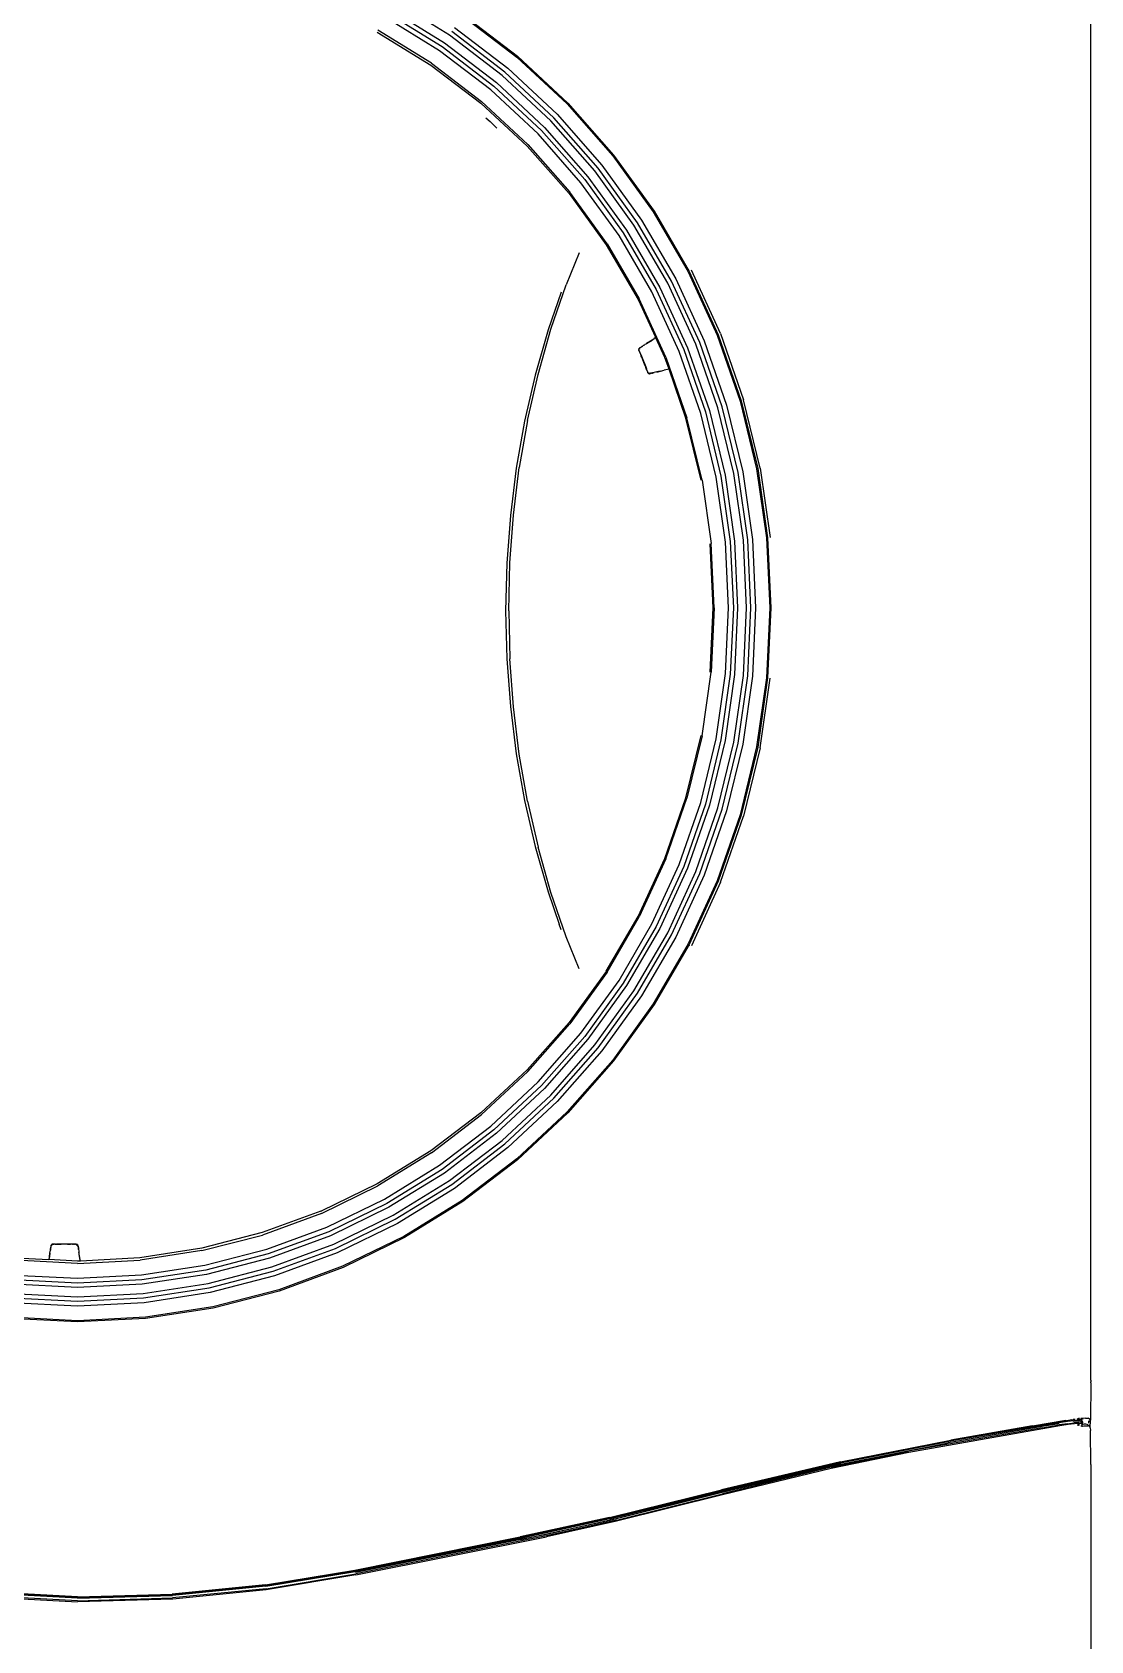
# Model space of a CAD drawing. Extents: x 41.9 to 126, y -21.3 to 38.1.
# Drawn here: x 101.749 to 103.15, y -14.985 to -12.856 of the extents above; entities that cross this region are included whole.
import ezdxf

# ---------------------------------------------------------------- set-up
doc = ezdxf.new("R2010")
doc.units = 0
doc.layers.add('ARQUITETURA_R07', color=8, linetype='CONTINUOUS')
doc.layers.add('LISTAGEM_TEXTO', color=7, linetype='CONTINUOUS')

# ---------------------------------------------------------------- blocks, each defined once
blk = doc.blocks.new('VISTAS')
at = {"layer": 'ARQUITETURA_R07'}
for p, q in [((2.24261, -1.03386), (2.24261, -0.51876)), ((2.01048, -0.5801), (2.02885, -0.59143)), ((2.03048, -0.58892), (2.01186, -0.57743)), ((2.02718, -0.59401), (2.00907, -0.58283)), ((2.00981, -0.58139), (2.02807, -0.59265)), ((2.03474, -0.58234), (2.05278, -0.59611)), ((2.03495, -0.582), (2.05302, -0.5958)), ((2.00661, -0.5879), (2.02431, -0.59877)), ((2.02454, -0.59811), (2.00682, -0.58718)), ((2.04791, -0.60223), (2.03048, -0.58892)), ((2.04884, -0.60108), (2.03128, -0.58768)), ((2.03214, -0.58634), (2.04982, -0.59984)), ((2.04415, -0.60697), (2.02718, -0.59401)), ((2.02807, -0.59265), (2.04516, -0.6057)), ((2.02885, -0.59143), (2.04605, -0.60457)), ((2.05278, -0.59611), (2.06942, -0.61164)), ((2.05302, -0.5958), (2.06969, -0.61136)), ((2.02431, -0.59877), (2.04088, -0.61137)), ((2.02454, -0.59811), (2.04113, -0.61078)), ((2.06503, -0.61618), (2.04884, -0.60108)), ((2.04982, -0.59984), (2.06612, -0.61505)), ((2.04516, -0.6057), (2.06094, -0.62041)), ((2.04605, -0.60457), (2.06193, -0.61938)), ((2.064, -0.61724), (2.04791, -0.60223)), ((2.04088, -0.61137), (2.05619, -0.62558)), ((2.05645, -0.62506), (2.04113, -0.61078)), ((2.05981, -0.62157), (2.04415, -0.60697)), ((2.06942, -0.61164), (2.08451, -0.62878)), ((2.06969, -0.61136), (2.0848, -0.62853)), ((2.04254, -0.61622), (2.04398, -0.6175)), ((2.07858, -0.63381), (2.064, -0.61724)), ((2.07971, -0.63286), (2.06503, -0.61618)), ((2.06612, -0.61505), (2.0809, -0.63184)), ((2.04623, -0.6197), (2.04398, -0.6175)), ((2.074, -0.63769), (2.05981, -0.62157)), ((2.06094, -0.62041), (2.07524, -0.63665)), ((2.06193, -0.61938), (2.07632, -0.63573)), ((2.05619, -0.62558), (2.07006, -0.64127)), ((2.05645, -0.62506), (2.07032, -0.64082)), ((2.09274, -0.65093), (2.07971, -0.63286)), ((2.0809, -0.63184), (2.09402, -0.65004)), ((2.08451, -0.62878), (2.0979, -0.64736)), ((2.0848, -0.62853), (2.09822, -0.64714)), ((2.08659, -0.65517), (2.074, -0.63769)), ((2.07524, -0.63665), (2.08793, -0.65425)), ((2.07632, -0.63573), (2.08909, -0.65345)), ((2.09152, -0.65177), (2.07858, -0.63381)), ((2.07006, -0.64127), (2.08238, -0.65829)), ((2.08264, -0.65791), (2.07032, -0.64082)), ((2.0979, -0.64736), (2.10945, -0.66721)), ((2.09822, -0.64714), (2.10979, -0.66703)), ((2.08793, -0.65425), (2.09887, -0.67306)), ((2.08909, -0.65345), (2.1001, -0.67237)), ((2.10269, -0.67095), (2.09152, -0.65177)), ((2.10398, -0.67024), (2.09274, -0.65093)), ((2.09402, -0.65004), (2.10534, -0.66949)), ((2.08238, -0.65829), (2.09297, -0.67637)), ((2.08264, -0.65791), (2.09326, -0.67616)), ((2.09746, -0.67383), (2.08659, -0.65517)), ((2.07337, -0.66093), (2.0691, -0.67147)), ((2.11333, -0.69059), (2.10398, -0.67024)), ((2.10534, -0.66949), (2.11475, -0.68998)), ((2.10945, -0.66721), (2.11907, -0.68813)), ((2.10979, -0.66703), (2.11941, -0.68798)), ((2.12018, -0.68762), (2.11052, -0.66658)), ((2.06741, -0.67387), (2.06311, -0.68641)), ((2.06409, -0.68613), (2.0691, -0.67147)), ((2.1065, -0.69351), (2.09746, -0.67383)), ((2.09887, -0.67306), (2.10798, -0.69288)), ((2.1001, -0.67237), (2.10927, -0.69232)), ((2.11198, -0.69117), (2.10269, -0.67095)), ((2.09297, -0.67637), (2.09301, -0.67646)), ((2.09875, -0.68894), (2.09301, -0.67646)), ((2.1021, -0.69539), (2.09326, -0.67616)), ((2.06311, -0.68641), (2.05885, -0.70138)), ((2.05984, -0.70114), (2.06409, -0.68613)), ((2.09351, -0.69231), (2.09417, -0.69187)), ((2.09352, -0.69235), (2.09418, -0.69192)), ((2.09417, -0.69187), (2.0942, -0.69186)), ((2.0942, -0.69186), (2.09418, -0.69192)), ((2.0942, -0.69186), (2.09441, -0.69173)), ((2.09441, -0.69173), (2.09448, -0.69169)), ((2.09457, -0.69163), (2.09448, -0.69169)), ((2.09463, -0.6916), (2.09457, -0.69163)), ((2.09467, -0.69157), (2.09463, -0.6916)), ((2.09484, -0.69147), (2.09467, -0.69157)), ((2.09484, -0.69147), (2.09512, -0.69129)), ((2.09512, -0.69129), (2.09517, -0.69126)), ((2.09544, -0.69107), (2.09517, -0.69126)), ((2.09545, -0.69111), (2.09517, -0.69126)), ((2.09571, -0.69092), (2.09544, -0.69107)), ((2.09571, -0.69092), (2.09545, -0.69111)), ((2.09571, -0.69092), (2.0975, -0.68975)), ((2.09751, -0.68979), (2.09571, -0.69092)), ((2.09772, -0.68961), (2.0975, -0.68975)), ((2.09772, -0.68961), (2.09751, -0.68979)), ((2.09772, -0.68961), (2.09823, -0.68928)), ((2.09875, -0.68894), (2.09823, -0.68928)), ((2.09876, -0.68897), (2.09823, -0.68928)), ((2.09876, -0.68897), (2.09875, -0.68894)), ((2.10179, -0.69556), (2.09876, -0.68897)), ((2.11929, -0.71223), (2.11198, -0.69117)), ((2.12069, -0.7118), (2.11333, -0.69059)), ((2.11475, -0.68998), (2.12216, -0.71133)), ((2.11907, -0.68813), (2.12663, -0.70993)), ((2.11941, -0.68798), (2.12699, -0.70982)), ((2.12018, -0.68762), (2.12779, -0.70954)), ((2.0931, -0.69281), (2.09311, -0.69274)), ((2.0931, -0.69281), (2.09312, -0.69277)), ((2.0931, -0.69281), (2.09312, -0.69285)), ((2.09312, -0.69285), (2.0931, -0.69289)), ((2.09312, -0.69293), (2.0931, -0.69289)), ((2.09313, -0.69267), (2.09311, -0.69274)), ((2.09315, -0.69271), (2.09311, -0.69274)), ((2.09315, -0.69271), (2.09312, -0.69277)), ((2.09312, -0.69298), (2.09312, -0.69293)), ((2.09313, -0.69302), (2.09312, -0.69298)), ((2.09313, -0.69267), (2.09316, -0.69261)), ((2.09313, -0.69267), (2.09317, -0.69264)), ((2.09315, -0.69271), (2.09313, -0.69267)), ((2.09315, -0.6931), (2.09313, -0.69302)), ((2.09317, -0.69313), (2.09315, -0.6931)), ((2.0932, -0.69255), (2.09316, -0.69261)), ((2.09317, -0.69264), (2.09321, -0.69258)), ((2.09317, -0.69313), (2.09318, -0.69317)), ((2.09319, -0.69321), (2.09317, -0.69313)), ((2.09319, -0.69321), (2.09318, -0.69317)), ((2.09318, -0.69317), (2.0932, -0.69324)), ((2.09319, -0.69321), (2.0932, -0.69324)), ((2.09322, -0.69327), (2.09319, -0.69321)), ((2.0932, -0.69255), (2.09325, -0.69249)), ((2.09322, -0.69327), (2.0932, -0.69324)), ((2.09321, -0.69258), (2.09327, -0.69253)), ((2.09324, -0.69333), (2.09322, -0.69327)), ((2.09325, -0.69336), (2.09323, -0.6933)), ((2.09326, -0.69339), (2.09324, -0.69333)), ((2.09325, -0.69336), (2.09324, -0.69333)), ((2.09351, -0.69231), (2.09325, -0.69249)), ((2.09327, -0.69253), (2.09325, -0.69249)), ((2.09327, -0.69343), (2.09325, -0.69336)), ((2.09325, -0.69336), (2.09326, -0.69339)), ((2.09326, -0.69339), (2.09329, -0.69345)), ((2.09352, -0.69235), (2.09327, -0.69253)), ((2.09329, -0.69345), (2.09327, -0.69343)), ((2.09342, -0.69292), (2.09329, -0.69259)), ((2.0933, -0.69349), (2.09329, -0.69345)), ((2.09332, -0.69353), (2.0933, -0.69349)), ((2.09333, -0.69356), (2.09332, -0.69353)), ((2.09334, -0.6936), (2.09333, -0.69356)), ((2.09334, -0.6936), (2.09336, -0.69365)), ((2.09336, -0.69365), (2.09337, -0.69368)), ((2.09337, -0.69368), (2.09339, -0.69373)), ((2.09341, -0.69379), (2.09339, -0.69373)), ((2.0934, -0.69376), (2.09339, -0.69373)), ((2.09342, -0.69382), (2.0934, -0.69376)), ((2.0934, -0.69376), (2.09341, -0.69379)), ((2.09341, -0.69379), (2.09342, -0.69382)), ((2.09343, -0.69385), (2.09341, -0.69379)), ((2.09342, -0.69382), (2.09343, -0.69385)), ((2.09343, -0.69385), (2.09345, -0.69388)), ((2.09345, -0.69388), (2.09347, -0.69393)), ((2.09347, -0.69393), (2.09348, -0.69396)), ((2.09348, -0.69396), (2.0935, -0.69401)), ((2.0935, -0.69401), (2.09351, -0.69404)), ((2.09351, -0.69404), (2.09352, -0.69407)), ((2.09352, -0.69407), (2.09354, -0.69411)), ((2.09354, -0.69411), (2.09356, -0.69416)), ((2.09356, -0.69416), (2.09361, -0.69428)), ((2.09361, -0.69428), (2.09363, -0.69432)), ((2.09363, -0.69432), (2.09364, -0.69437)), ((2.09364, -0.69437), (2.09372, -0.69458)), ((2.09372, -0.69458), (2.09375, -0.69465)), ((2.09375, -0.69449), (2.09564, -0.6992)), ((2.09375, -0.69465), (2.09379, -0.69475)), ((2.09379, -0.69475), (2.09385, -0.69487)), ((2.09385, -0.69487), (2.09386, -0.69491)), ((2.09392, -0.69506), (2.09386, -0.69491)), ((2.09394, -0.6951), (2.09392, -0.69506)), ((2.09414, -0.69562), (2.09394, -0.6951)), ((2.09417, -0.69569), (2.09414, -0.69562)), ((2.09417, -0.69569), (2.09419, -0.69575)), ((2.09419, -0.69575), (2.09421, -0.69579)), ((2.09421, -0.69579), (2.09423, -0.69586)), ((2.09423, -0.69586), (2.09506, -0.69792)), ((2.10312, -0.69938), (2.10179, -0.69556)), ((2.1021, -0.69539), (2.10906, -0.71544)), ((2.11361, -0.71401), (2.1065, -0.69351)), ((2.10798, -0.69288), (2.11515, -0.71353)), ((2.10927, -0.69232), (2.11648, -0.71311)), ((2.05885, -0.70138), (2.05535, -0.71663)), ((2.05634, -0.71643), (2.05984, -0.70114)), ((2.09508, -0.69795), (2.09506, -0.69792)), ((2.09509, -0.698), (2.09508, -0.69795)), ((2.09511, -0.69804), (2.09509, -0.698)), ((2.09513, -0.69808), (2.09511, -0.69804)), ((2.09513, -0.69808), (2.09516, -0.69817)), ((2.09516, -0.69817), (2.09524, -0.69837)), ((2.09524, -0.69837), (2.09527, -0.69843)), ((2.09527, -0.69843), (2.09535, -0.69861)), ((2.09535, -0.69861), (2.09537, -0.69866)), ((2.09537, -0.69866), (2.09537, -0.69869)), ((2.09537, -0.69869), (2.09539, -0.69874)), ((2.09542, -0.69881), (2.09539, -0.69874)), ((2.09542, -0.69881), (2.09543, -0.69884)), ((2.09545, -0.69888), (2.09543, -0.69884)), ((2.09546, -0.69891), (2.09545, -0.69888)), ((2.09548, -0.69896), (2.09546, -0.69891)), ((2.0955, -0.699), (2.09548, -0.69896)), ((2.09553, -0.69909), (2.0955, -0.699)), ((2.09555, -0.69913), (2.09553, -0.69909)), ((2.09556, -0.69916), (2.09555, -0.69913)), ((2.09558, -0.6992), (2.09556, -0.69916)), ((2.09559, -0.69924), (2.09558, -0.6992)), ((2.09562, -0.69932), (2.09559, -0.69924)), ((2.09562, -0.69932), (2.09564, -0.69936)), ((2.09566, -0.69942), (2.09564, -0.69936)), ((2.09566, -0.69942), (2.09569, -0.69948)), ((2.09566, -0.69942), (2.09568, -0.69945)), ((2.09568, -0.69945), (2.09569, -0.69948)), ((2.09571, -0.69952), (2.09569, -0.69948)), ((2.09572, -0.69956), (2.09571, -0.69952)), ((2.09572, -0.69956), (2.09574, -0.69959)), ((2.09574, -0.69959), (2.09575, -0.69963)), ((2.09577, -0.69969), (2.09575, -0.69963)), ((2.09582, -0.69978), (2.09577, -0.69969)), ((2.09584, -0.69984), (2.09582, -0.69978)), ((2.09584, -0.69984), (2.09586, -0.69987)), ((2.09586, -0.69987), (2.09586, -0.6999)), ((2.09586, -0.6999), (2.09589, -0.69997)), ((2.09589, -0.69997), (2.09591, -0.7)), ((2.09591, -0.7), (2.09592, -0.70004)), ((2.09592, -0.70004), (2.09594, -0.70008)), ((2.09594, -0.70008), (2.09597, -0.70015)), ((2.09596, -0.70012), (2.09594, -0.70008)), ((2.09596, -0.70012), (2.09597, -0.70015)), ((2.09597, -0.70015), (2.09599, -0.70019)), ((2.09599, -0.70019), (2.096, -0.70022)), ((2.09602, -0.70028), (2.096, -0.70022)), ((2.09603, -0.70032), (2.09602, -0.70028)), ((2.09602, -0.70028), (2.09605, -0.70035)), ((2.09607, -0.70037), (2.09603, -0.70032)), ((2.09607, -0.70037), (2.09605, -0.70035)), ((2.09607, -0.70037), (2.09608, -0.70043)), ((2.09607, -0.70037), (2.09608, -0.7004)), ((2.09608, -0.70043), (2.09608, -0.7004)), ((2.09608, -0.70043), (2.0961, -0.70045)), ((2.09608, -0.70043), (2.09612, -0.7005)), ((2.0961, -0.70045), (2.09612, -0.7005)), ((2.09612, -0.7005), (2.09613, -0.70053)), ((2.09612, -0.7005), (2.09614, -0.70056)), ((2.09614, -0.70056), (2.09613, -0.70053)), ((2.09617, -0.70059), (2.09613, -0.70053)), ((2.09614, -0.70056), (2.09617, -0.70059)), ((2.09617, -0.70059), (2.09619, -0.70065)), ((2.09617, -0.70059), (2.09618, -0.70062)), ((2.09619, -0.70065), (2.09618, -0.70062)), ((2.09622, -0.70067), (2.09618, -0.70062)), ((2.09619, -0.70065), (2.09623, -0.7007)), ((2.09627, -0.70072), (2.09622, -0.70067)), ((2.09629, -0.70075), (2.09623, -0.7007)), ((2.09623, -0.7007), (2.09625, -0.70074)), ((2.09623, -0.7007), (2.09627, -0.70072)), ((2.0963, -0.70079), (2.09625, -0.70074)), ((2.09629, -0.70075), (2.09625, -0.70074)), ((2.09627, -0.70072), (2.09632, -0.70076)), ((2.09629, -0.70075), (2.09634, -0.70078)), ((2.09632, -0.70076), (2.09629, -0.70075)), ((2.09629, -0.70075), (2.0963, -0.70079)), ((2.0963, -0.70079), (2.09635, -0.70081)), ((2.09635, -0.70081), (2.09632, -0.70076)), ((2.09634, -0.70078), (2.09636, -0.70084)), ((2.09639, -0.7008), (2.09635, -0.70081)), ((2.0964, -0.70083), (2.09635, -0.70081)), ((2.09635, -0.70081), (2.09636, -0.70084)), ((2.09636, -0.70084), (2.0964, -0.70083)), ((2.09642, -0.70087), (2.09636, -0.70084)), ((2.09645, -0.70083), (2.09639, -0.7008)), ((2.0964, -0.70083), (2.09647, -0.70086)), ((2.09642, -0.70087), (2.09647, -0.70086)), ((2.09642, -0.70087), (2.09648, -0.70089)), ((2.09652, -0.70084), (2.09645, -0.70083)), ((2.09654, -0.70087), (2.09647, -0.70086)), ((2.09655, -0.70091), (2.09648, -0.70089)), ((2.09659, -0.70082), (2.0965, -0.70061)), ((2.0966, -0.70084), (2.09652, -0.70084)), ((2.09654, -0.70087), (2.0966, -0.70084)), ((2.09654, -0.70087), (2.09661, -0.70088)), ((2.09655, -0.70091), (2.09663, -0.70092)), ((2.09664, -0.70087), (2.0966, -0.70084)), ((2.09664, -0.70087), (2.09661, -0.70088)), ((2.09663, -0.70092), (2.09693, -0.70086)), ((2.09681, -0.70082), (2.09664, -0.70087)), ((2.0969, -0.70079), (2.09681, -0.70082)), ((2.09692, -0.70082), (2.09681, -0.70082)), ((2.09692, -0.70082), (2.09698, -0.70082)), ((2.09693, -0.70086), (2.09692, -0.70082)), ((2.09693, -0.70086), (2.09698, -0.70082)), ((2.09698, -0.70082), (2.09735, -0.70073)), ((2.09735, -0.70073), (2.09705, -0.70075)), ((2.09753, -0.70068), (2.09735, -0.70073)), ((2.09767, -0.70061), (2.09753, -0.70068)), ((2.09753, -0.70068), (2.09768, -0.70065)), ((2.09753, -0.70068), (2.0977, -0.70068)), ((2.0982, -0.70052), (2.09768, -0.70065)), ((2.0977, -0.70068), (2.0982, -0.70052)), ((2.09906, -0.70032), (2.0982, -0.70052)), ((2.09914, -0.70031), (2.09906, -0.70032)), ((2.09915, -0.70033), (2.09906, -0.70032)), ((2.10018, -0.70003), (2.09912, -0.70028)), ((2.09914, -0.70031), (2.10018, -0.70003)), ((2.09915, -0.70033), (2.10152, -0.69977)), ((2.10018, -0.70003), (2.1015, -0.69974)), ((2.10312, -0.69938), (2.1015, -0.69974)), ((2.10313, -0.69941), (2.10152, -0.69977)), ((2.10313, -0.69941), (2.10312, -0.69938)), ((2.10874, -0.71556), (2.10313, -0.69941)), ((2.11648, -0.71311), (2.12168, -0.73451)), ((2.12455, -0.73392), (2.11929, -0.71223)), ((2.12599, -0.73363), (2.12069, -0.7118)), ((2.12216, -0.71133), (2.1275, -0.73332)), ((2.12663, -0.70993), (2.13208, -0.73238)), ((2.12699, -0.70982), (2.13245, -0.7323)), ((2.13328, -0.73212), (2.12779, -0.70954)), ((2.05535, -0.71663), (2.05262, -0.73211)), ((2.05634, -0.71643), (2.05361, -0.73196)), ((2.11372, -0.73616), (2.10874, -0.71556)), ((2.11406, -0.73608), (2.10906, -0.71544)), ((2.11873, -0.73512), (2.11361, -0.71401)), ((2.11515, -0.71353), (2.12031, -0.7348)), ((2.05262, -0.73211), (2.05066, -0.74776)), ((2.05165, -0.74766), (2.05361, -0.73196)), ((2.12771, -0.75602), (2.12455, -0.73392)), ((2.12916, -0.75588), (2.12599, -0.73363)), ((2.1275, -0.73332), (2.1307, -0.75572)), ((2.13208, -0.73238), (2.13534, -0.75525)), ((2.13245, -0.7323), (2.13572, -0.75521)), ((2.13328, -0.73212), (2.13659, -0.75511)), ((2.11406, -0.73608), (2.11706, -0.7571)), ((2.1218, -0.75662), (2.11873, -0.73512)), ((2.12031, -0.7348), (2.1234, -0.75646)), ((2.12168, -0.73451), (2.12479, -0.75632)), ((2.05066, -0.74776), (2.04948, -0.76353)), ((2.05048, -0.76348), (2.05165, -0.74766)), ((2.1307, -0.75572), (2.13176, -0.77834)), ((2.13534, -0.75525), (2.13643, -0.77834)), ((2.13572, -0.75521), (2.13681, -0.77834)), ((2.11664, -0.75716), (2.11757, -0.77836)), ((2.11806, -0.77835), (2.11706, -0.7571)), ((2.12282, -0.77834), (2.1218, -0.75662)), ((2.1234, -0.75646), (2.12443, -0.77835)), ((2.12479, -0.75632), (2.12583, -0.77834)), ((2.12876, -0.77834), (2.12771, -0.75602)), ((2.13022, -0.77835), (2.12916, -0.75588)), ((2.04948, -0.76353), (2.04909, -0.77936)), ((2.05009, -0.77936), (2.05048, -0.76348)), ((2.04909, -0.77936), (2.04948, -0.79519)), ((2.05009, -0.77936), (2.05048, -0.79524)), ((2.11757, -0.77836), (2.11664, -0.79961)), ((2.11806, -0.77835), (2.11706, -0.79963)), ((2.1218, -0.80011), (2.12282, -0.77834)), ((2.12443, -0.77835), (2.1234, -0.80027)), ((2.12583, -0.77834), (2.12479, -0.80041)), ((2.12771, -0.8007), (2.12876, -0.77834)), ((2.12916, -0.80085), (2.13022, -0.77835)), ((2.13176, -0.77834), (2.13069, -0.80101)), ((2.13643, -0.77834), (2.13534, -0.80148)), ((2.13681, -0.77834), (2.13572, -0.80151)), ((2.04948, -0.79519), (2.05066, -0.81096)), ((2.05165, -0.81106), (2.05048, -0.79524)), ((2.11406, -0.82071), (2.11706, -0.79963)), ((2.11873, -0.82167), (2.1218, -0.80011)), ((2.1234, -0.80027), (2.12031, -0.82199)), ((2.12479, -0.80041), (2.12167, -0.82227)), ((2.12455, -0.82286), (2.12771, -0.8007)), ((2.12599, -0.82316), (2.12916, -0.80085)), ((2.13069, -0.80101), (2.1275, -0.82346)), ((2.13534, -0.80148), (2.13208, -0.8244)), ((2.13572, -0.80151), (2.13245, -0.82448)), ((2.13327, -0.82465), (2.13659, -0.8016)), ((2.05066, -0.81096), (2.05262, -0.82662)), ((2.05361, -0.82676), (2.05165, -0.81106)), ((2.10873, -0.84125), (2.11372, -0.82064)), ((2.11406, -0.82071), (2.10906, -0.84137)), ((2.11361, -0.84279), (2.11873, -0.82167)), ((2.12031, -0.82199), (2.11515, -0.84328)), ((2.12167, -0.82227), (2.11648, -0.84369)), ((2.11929, -0.84457), (2.12455, -0.82286)), ((2.12069, -0.84501), (2.12599, -0.82316)), ((2.1275, -0.82346), (2.12216, -0.84547)), ((2.13208, -0.8244), (2.12663, -0.84687)), ((2.13245, -0.82448), (2.12699, -0.84698)), ((2.13327, -0.82465), (2.12779, -0.84724)), ((2.05262, -0.82662), (2.05535, -0.8421)), ((2.05634, -0.84229), (2.05361, -0.82676)), ((2.05535, -0.8421), (2.05885, -0.85735)), ((2.05634, -0.84229), (2.05984, -0.85759)), ((2.10179, -0.86125), (2.10873, -0.84125)), ((2.1021, -0.86141), (2.10906, -0.84137)), ((2.1065, -0.86329), (2.11361, -0.84279)), ((2.11515, -0.84328), (2.10798, -0.86393)), ((2.11648, -0.84369), (2.10927, -0.86448)), ((2.11198, -0.86563), (2.11929, -0.84457)), ((2.11333, -0.86621), (2.12069, -0.84501)), ((2.12216, -0.84547), (2.11475, -0.86682)), ((2.12663, -0.84687), (2.11907, -0.86866)), ((2.12699, -0.84698), (2.11941, -0.86881)), ((2.12018, -0.86916), (2.12779, -0.84724)), ((2.05885, -0.85735), (2.06311, -0.87231)), ((2.06409, -0.87259), (2.05984, -0.85759)), ((2.09297, -0.88044), (2.10179, -0.86125)), ((2.1021, -0.86141), (2.09326, -0.88064)), ((2.09746, -0.88296), (2.1065, -0.86329)), ((2.10798, -0.86393), (2.09887, -0.88375)), ((2.10927, -0.86448), (2.1001, -0.88442)), ((2.10269, -0.88585), (2.11198, -0.86563)), ((2.10398, -0.88656), (2.11333, -0.86621)), ((2.11475, -0.86682), (2.10534, -0.88731)), ((2.06311, -0.87231), (2.06677, -0.88302)), ((2.0691, -0.88725), (2.06409, -0.87259)), ((2.11907, -0.86866), (2.10945, -0.88958)), ((2.11941, -0.86881), (2.10979, -0.88977)), ((2.12018, -0.86916), (2.11052, -0.8902)), ((2.06742, -0.88487), (2.06677, -0.88302)), ((2.08238, -0.89855), (2.09297, -0.88044)), ((2.08264, -0.89889), (2.09326, -0.88064)), ((2.08659, -0.90163), (2.09746, -0.88296)), ((2.07337, -0.89781), (2.0691, -0.88725)), ((2.09887, -0.88375), (2.08793, -0.90255)), ((2.1001, -0.88442), (2.08909, -0.90335)), ((2.09153, -0.90503), (2.10269, -0.88585)), ((2.09274, -0.90587), (2.10398, -0.88656)), ((2.10534, -0.88731), (2.09402, -0.90675)), ((2.10945, -0.88958), (2.0979, -0.90943)), ((2.10979, -0.88977), (2.09822, -0.90965)), ((2.10984, -0.89012), (2.10983, -0.89015)), ((2.08235, -0.89865), (2.07006, -0.91556)), ((2.08264, -0.89889), (2.07032, -0.91598)), ((2.08238, -0.89855), (2.08235, -0.89865)), ((2.074, -0.9191), (2.08659, -0.90163)), ((2.08793, -0.90255), (2.07524, -0.92015)), ((2.08909, -0.90335), (2.07632, -0.92107)), ((2.07859, -0.92299), (2.09153, -0.90503)), ((2.07971, -0.92394), (2.09274, -0.90587)), ((2.09402, -0.90675), (2.0809, -0.92495)), ((2.0979, -0.90943), (2.08451, -0.92801)), ((2.09822, -0.90965), (2.08481, -0.92826)), ((2.07006, -0.91556), (2.05619, -0.93125)), ((2.05645, -0.93174), (2.07032, -0.91598)), ((2.05981, -0.93522), (2.074, -0.9191)), ((2.07524, -0.92015), (2.06094, -0.93639)), ((2.07632, -0.92107), (2.06193, -0.93741)), ((2.064, -0.93955), (2.07859, -0.92299)), ((2.06503, -0.94062), (2.07971, -0.92394)), ((2.0809, -0.92495), (2.06613, -0.94174)), ((2.05619, -0.93125), (2.04088, -0.94546)), ((2.08451, -0.92801), (2.06943, -0.94515)), ((2.08481, -0.92826), (2.06969, -0.94543)), ((2.05645, -0.93174), (2.04114, -0.94602)), ((2.04415, -0.94983), (2.05981, -0.93522)), ((2.06094, -0.93639), (2.04516, -0.9511)), ((2.06193, -0.93741), (2.04606, -0.95222)), ((2.04791, -0.95456), (2.064, -0.93955)), ((2.04884, -0.95572), (2.06503, -0.94062)), ((2.06613, -0.94174), (2.04982, -0.95695)), ((2.04088, -0.94546), (2.02431, -0.95806)), ((2.02454, -0.95869), (2.04114, -0.94602)), ((2.06943, -0.94515), (2.05278, -0.96068)), ((2.06969, -0.94543), (2.05302, -0.96099)), ((2.02719, -0.96279), (2.04415, -0.94983)), ((2.04516, -0.9511), (2.02807, -0.96415)), ((2.04606, -0.95222), (2.02885, -0.96536)), ((2.03048, -0.96788), (2.04791, -0.95456)), ((2.03129, -0.96912), (2.04884, -0.95572)), ((2.04982, -0.95695), (2.03215, -0.97045)), ((2.02431, -0.95806), (2.00661, -0.96893)), ((2.02454, -0.95869), (2.00683, -0.96962)), ((2.00907, -0.97396), (2.02719, -0.96279)), ((2.05278, -0.96068), (2.03474, -0.97446)), ((2.05302, -0.96099), (2.03495, -0.97479)), ((2.02807, -0.96415), (2.00982, -0.97541)), ((2.02885, -0.96536), (2.01048, -0.97669)), ((2.01186, -0.97936), (2.03048, -0.96788)), ((2.00661, -0.96893), (1.98804, -0.97793)), ((1.98815, -0.97871), (2.00683, -0.96962)), ((1.98997, -0.98326), (2.00907, -0.97396)), ((2.01254, -0.98068), (2.03129, -0.96912)), ((2.03215, -0.97045), (2.01328, -0.98209)), ((1.98798, -0.97796), (1.96859, -0.98503)), ((1.98815, -0.97871), (1.9687, -0.98587)), ((1.98798, -0.97796), (1.98804, -0.97793)), ((2.00982, -0.97541), (1.99058, -0.98478)), ((2.01048, -0.97669), (1.99112, -0.98612)), ((2.03474, -0.97446), (2.01547, -0.98634)), ((2.03495, -0.97479), (2.01565, -0.9867)), ((1.97009, -0.99058), (1.98997, -0.98326)), ((1.99224, -0.98892), (2.01186, -0.97936)), ((1.9928, -0.99029), (2.01254, -0.98068)), ((2.01328, -0.98209), (1.99339, -0.99178)), ((1.89871, -0.98962), (1.89865, -0.99)), ((1.89865, -0.99), (1.89874, -0.98971)), ((1.89876, -0.98924), (1.89869, -0.98956)), ((1.89869, -0.98956), (1.89871, -0.98962)), ((1.89869, -0.98956), (1.89874, -0.98956)), ((1.89874, -0.98956), (1.89871, -0.98962)), ((1.89874, -0.98956), (1.89877, -0.98945)), ((1.89879, -0.98918), (1.89876, -0.98924)), ((1.89877, -0.98945), (1.8988, -0.98927)), ((1.89877, -0.98956), (1.89877, -0.98945)), ((1.89883, -0.98918), (1.89879, -0.98924)), ((1.89879, -0.98918), (1.89883, -0.98918)), ((1.8988, -0.98927), (1.89879, -0.98924)), ((1.8988, -0.98927), (1.89883, -0.98924)), ((1.89888, -0.98906), (1.89883, -0.98912)), ((1.89883, -0.98918), (1.89887, -0.98911)), ((1.89883, -0.98918), (1.89883, -0.98912)), ((1.89883, -0.98924), (1.89886, -0.98918)), ((1.89883, -0.98918), (1.89883, -0.98924)), ((1.89886, -0.98918), (1.8989, -0.98911)), ((1.89886, -0.98924), (1.89908, -0.98924)), ((1.89892, -0.98906), (1.89887, -0.98911)), ((1.89888, -0.98906), (1.89893, -0.98902)), ((1.89888, -0.98906), (1.89892, -0.98906)), ((1.8989, -0.98911), (1.89895, -0.98906)), ((1.89892, -0.98906), (1.89896, -0.98902)), ((1.89896, -0.98902), (1.89893, -0.98902)), ((1.89895, -0.98906), (1.899, -0.98902)), ((1.899, -0.98898), (1.89896, -0.98902)), ((1.899, -0.98902), (1.89896, -0.98902)), ((1.899, -0.98898), (1.89906, -0.98895)), ((1.899, -0.98902), (1.89906, -0.98898)), ((1.89903, -0.98898), (1.899, -0.98902)), ((1.89903, -0.98898), (1.899, -0.98898)), ((1.89903, -0.98898), (1.8991, -0.98895)), ((1.89903, -0.98898), (1.89906, -0.98895)), ((1.89906, -0.98898), (1.89913, -0.98895)), ((1.89913, -0.98895), (1.89906, -0.98895)), ((1.8991, -0.98895), (1.89906, -0.98895)), ((1.89916, -0.98893), (1.8991, -0.98895)), ((1.8991, -0.98895), (1.89913, -0.98895)), ((1.89913, -0.98895), (1.89919, -0.98893)), ((1.89916, -0.98893), (1.89923, -0.98893)), ((1.89923, -0.98893), (1.89919, -0.98893)), ((1.89923, -0.98893), (1.8993, -0.98892)), ((1.89927, -0.98892), (1.89923, -0.98893)), ((1.89927, -0.98892), (1.8993, -0.98892)), ((1.89933, -0.98892), (1.89927, -0.98892)), ((1.89933, -0.98892), (1.8993, -0.98892)), ((1.8994, -0.98891), (1.89933, -0.98892)), ((1.89937, -0.98892), (1.89933, -0.98892)), ((1.8994, -0.98891), (1.89937, -0.98892)), ((1.89943, -0.98892), (1.89937, -0.98892)), ((1.89946, -0.98892), (1.8994, -0.98891)), ((1.8994, -0.98891), (1.89943, -0.98892)), ((1.89946, -0.98892), (1.89943, -0.98892)), ((1.89946, -0.98892), (1.89952, -0.98891)), ((1.89949, -0.98891), (1.89946, -0.98892)), ((1.89956, -0.98891), (1.89949, -0.98891)), ((1.89952, -0.98891), (1.89956, -0.98891)), ((1.89959, -0.98891), (1.89952, -0.98891)), ((1.89956, -0.98891), (1.89962, -0.98891)), ((1.89956, -0.98891), (1.89959, -0.98891)), ((1.89962, -0.98891), (1.89959, -0.98891)), ((1.89965, -0.98891), (1.89962, -0.98891)), ((1.89973, -0.98891), (1.89965, -0.98891)), ((1.8997, -0.98891), (1.89965, -0.98891)), ((1.89977, -0.98891), (1.8997, -0.98891)), ((1.89973, -0.98891), (1.89977, -0.98891)), ((1.89981, -0.98891), (1.89977, -0.98891)), ((1.89985, -0.98891), (1.89981, -0.98891)), ((1.89989, -0.9889), (1.89985, -0.98891)), ((1.89996, -0.9889), (1.89989, -0.9889)), ((1.89999, -0.98891), (1.89989, -0.9889)), ((1.89996, -0.9889), (1.90003, -0.9889)), ((1.90003, -0.9889), (1.89999, -0.98891)), ((1.90003, -0.9889), (1.90008, -0.9889)), ((1.90008, -0.9889), (1.90012, -0.9889)), ((1.90012, -0.9889), (1.90018, -0.9889)), ((1.90012, -0.9889), (1.90016, -0.9889)), ((1.90016, -0.9889), (1.90021, -0.9889)), ((1.90018, -0.9889), (1.90024, -0.9889)), ((1.90021, -0.9889), (1.90024, -0.9889)), ((1.90028, -0.9889), (1.90024, -0.9889)), ((1.90032, -0.9889), (1.90028, -0.9889)), ((1.90032, -0.9889), (1.90036, -0.9889)), ((1.90043, -0.9889), (1.90036, -0.9889)), ((1.90036, -0.9889), (1.90041, -0.9889)), ((1.90047, -0.9889), (1.90041, -0.9889)), ((1.90041, -0.9889), (1.90043, -0.9889)), ((1.90047, -0.9889), (1.90043, -0.9889)), ((1.90047, -0.9889), (1.90053, -0.9889)), ((1.90053, -0.9889), (1.90057, -0.9889)), ((1.90057, -0.9889), (1.90065, -0.9889)), ((1.90065, -0.9889), (1.90069, -0.9889)), ((1.90562, -0.98895), (1.90067, -0.98895)), ((1.90069, -0.9889), (1.90074, -0.9889)), ((1.90074, -0.9889), (1.90077, -0.9889)), ((1.90077, -0.9889), (1.90081, -0.9889)), ((1.90081, -0.9889), (1.9009, -0.9889)), ((1.9009, -0.9889), (1.90095, -0.9889)), ((1.90095, -0.9889), (1.90103, -0.9889)), ((1.90103, -0.9889), (1.90108, -0.9889)), ((1.90111, -0.9889), (1.90108, -0.9889)), ((1.90111, -0.9889), (1.90118, -0.9889)), ((1.90123, -0.9889), (1.90118, -0.9889)), ((1.90126, -0.98891), (1.90123, -0.9889)), ((1.90132, -0.98891), (1.90126, -0.98891)), ((1.90132, -0.98891), (1.90153, -0.9889)), ((1.90153, -0.9889), (1.9016, -0.9889)), ((1.9016, -0.9889), (1.90178, -0.9889)), ((1.90178, -0.9889), (1.90188, -0.9889)), ((1.90188, -0.9889), (1.90191, -0.9889)), ((1.90191, -0.9889), (1.90196, -0.9889)), ((1.90196, -0.9889), (1.90201, -0.9889)), ((1.90201, -0.9889), (1.90204, -0.9889)), ((1.9021, -0.9889), (1.90204, -0.9889)), ((1.90204, -0.9889), (1.90207, -0.9889)), ((1.90207, -0.9889), (1.9021, -0.9889)), ((1.90214, -0.9889), (1.90207, -0.9889)), ((1.90214, -0.9889), (1.9021, -0.9889)), ((1.9042, -0.9889), (1.90214, -0.9889)), ((1.9042, -0.9889), (1.90428, -0.9889)), ((1.90435, -0.9889), (1.90428, -0.9889)), ((1.90428, -0.9889), (1.90432, -0.9889)), ((1.90438, -0.9889), (1.90432, -0.9889)), ((1.90438, -0.9889), (1.90435, -0.9889)), ((1.90438, -0.9889), (1.90446, -0.9889)), ((1.90446, -0.9889), (1.90499, -0.98891)), ((1.90504, -0.9889), (1.90499, -0.98891)), ((1.90504, -0.9889), (1.9052, -0.9889)), ((1.90523, -0.9889), (1.9052, -0.9889)), ((1.90537, -0.9889), (1.90523, -0.9889)), ((1.90547, -0.9889), (1.90537, -0.9889)), ((1.90555, -0.9889), (1.90547, -0.9889)), ((1.90577, -0.9889), (1.90555, -0.9889)), ((1.90577, -0.9889), (1.90582, -0.9889)), ((1.90582, -0.9889), (1.90585, -0.9889)), ((1.90598, -0.9889), (1.90585, -0.9889)), ((1.90604, -0.9889), (1.90598, -0.9889)), ((1.90611, -0.9889), (1.90604, -0.9889)), ((1.90614, -0.9889), (1.90611, -0.9889)), ((1.90614, -0.9889), (1.90627, -0.9889)), ((1.90631, -0.9889), (1.90627, -0.9889)), ((1.90637, -0.9889), (1.90631, -0.9889)), ((1.90634, -0.9889), (1.90631, -0.9889)), ((1.90634, -0.9889), (1.90641, -0.9889)), ((1.90637, -0.9889), (1.90644, -0.9889)), ((1.90641, -0.9889), (1.90637, -0.9889)), ((1.90641, -0.9889), (1.90644, -0.9889)), ((1.90644, -0.9889), (1.90649, -0.98891)), ((1.90649, -0.98891), (1.90652, -0.98891)), ((1.90657, -0.98891), (1.90652, -0.98891)), ((1.90657, -0.98891), (1.90661, -0.98891)), ((1.90669, -0.98891), (1.90661, -0.98891)), ((1.90665, -0.98891), (1.90661, -0.98891)), ((1.90672, -0.98891), (1.90665, -0.98891)), ((1.90672, -0.98891), (1.90669, -0.98891)), ((1.90678, -0.98891), (1.90672, -0.98891)), ((1.90685, -0.98891), (1.90678, -0.98891)), ((1.90678, -0.98891), (1.90682, -0.98891)), ((1.90682, -0.98891), (1.90688, -0.98891)), ((1.90691, -0.98892), (1.90685, -0.98891)), ((1.90695, -0.98892), (1.90688, -0.98891)), ((1.90688, -0.98891), (1.90691, -0.98892)), ((1.90691, -0.98892), (1.90695, -0.98892)), ((1.90699, -0.98892), (1.90695, -0.98892)), ((1.90695, -0.98892), (1.90702, -0.98892)), ((1.90699, -0.98892), (1.90702, -0.98892)), ((1.90699, -0.98892), (1.90705, -0.98892)), ((1.90705, -0.98892), (1.90702, -0.98892)), ((1.90705, -0.98892), (1.90708, -0.98892)), ((1.90708, -0.98892), (1.90714, -0.98893)), ((1.90714, -0.98893), (1.90717, -0.98893)), ((1.90714, -0.98924), (1.90749, -0.98924)), ((1.90717, -0.98893), (1.90721, -0.98894)), ((1.90721, -0.98894), (1.90727, -0.98895)), ((1.90727, -0.98895), (1.90733, -0.98898)), ((1.90727, -0.98895), (1.9073, -0.98895)), ((1.90737, -0.98898), (1.9073, -0.98895)), ((1.90733, -0.98898), (1.9074, -0.98902)), ((1.90737, -0.98898), (1.90742, -0.98902)), ((1.9074, -0.98902), (1.90745, -0.98906)), ((1.90748, -0.98906), (1.90742, -0.98902)), ((1.90745, -0.98906), (1.9075, -0.98911)), ((1.90748, -0.98906), (1.90753, -0.98912)), ((1.9075, -0.98911), (1.90754, -0.98918)), ((1.90757, -0.98918), (1.90753, -0.98912)), ((1.90754, -0.98918), (1.90756, -0.98924)), ((1.90757, -0.98918), (1.90756, -0.98924)), ((1.90762, -0.98956), (1.90756, -0.98924)), ((1.90766, -0.98956), (1.90756, -0.98924)), ((1.90757, -0.98918), (1.9076, -0.98924)), ((1.90766, -0.98956), (1.9076, -0.98924)), ((1.90762, -0.98956), (1.90776, -0.99035)), ((1.90766, -0.98956), (1.9078, -0.99035)), ((1.96859, -0.98503), (1.94855, -0.9902)), ((1.94865, -0.99105), (1.9687, -0.98587)), ((1.99058, -0.98478), (1.97055, -0.99215)), ((1.99112, -0.98612), (1.97096, -0.99355)), ((1.97181, -0.99644), (1.99224, -0.98892)), ((2.01547, -0.98634), (1.99518, -0.99623)), ((2.01565, -0.9867), (1.99532, -0.9966)), ((1.9075, -0.99527), (1.88694, -0.99421)), ((1.887, -0.99344), (1.89796, -0.99403)), ((1.89832, -0.99187), (1.89796, -0.99403)), ((1.89799, -0.99403), (1.89796, -0.99403)), ((1.89819, -0.993), (1.89799, -0.99403)), ((1.9075, -0.99455), (1.89799, -0.99403)), ((1.89819, -0.993), (1.89838, -0.99187)), ((1.89835, -0.99187), (1.89819, -0.993)), ((1.89832, -0.99187), (1.8985, -0.99092)), ((1.89835, -0.99187), (1.8985, -0.99092)), ((1.8985, -0.99092), (1.89859, -0.99035)), ((1.89856, -0.99035), (1.8985, -0.99092)), ((1.89862, -0.9902), (1.89856, -0.99035)), ((1.89862, -0.9902), (1.89859, -0.99035)), ((1.89862, -0.9902), (1.89865, -0.99)), ((1.89863, -0.99035), (1.89862, -0.9902)), ((1.9075, -0.99527), (1.92816, -0.9942)), ((1.90842, -0.9945), (1.9075, -0.99455)), ((1.90785, -0.99072), (1.90776, -0.99035)), ((1.9078, -0.99035), (1.90785, -0.99072)), ((1.90785, -0.99072), (1.90791, -0.99114)), ((1.90791, -0.99114), (1.90796, -0.99148)), ((1.90796, -0.99148), (1.90797, -0.99154)), ((1.90803, -0.99187), (1.90797, -0.99154)), ((1.908, -0.99187), (1.90797, -0.99154)), ((1.90807, -0.99218), (1.908, -0.99187)), ((1.90807, -0.99218), (1.90803, -0.99187)), ((1.90839, -0.99434), (1.90807, -0.99218)), ((1.90846, -0.9945), (1.90807, -0.99218)), ((1.90842, -0.9945), (1.90839, -0.99434)), ((1.90846, -0.9945), (1.90842, -0.9945)), ((1.9281, -0.99344), (1.90846, -0.9945)), ((1.94855, -0.9902), (1.9281, -0.99344)), ((1.94865, -0.99105), (1.92816, -0.9942)), ((1.94958, -0.99588), (1.97009, -0.99058)), ((1.97055, -0.99215), (1.94989, -0.99749)), ((1.97096, -0.99355), (1.95016, -0.99892)), ((1.97223, -0.99787), (1.9928, -0.99029)), ((1.99339, -0.99178), (1.97268, -0.9994)), ((1.88647, -0.99911), (1.9075, -1.0002)), ((1.9075, -1.0002), (1.92863, -0.9991)), ((1.92863, -0.9991), (1.94958, -0.99588)), ((1.94989, -0.99749), (1.92878, -1.00073)), ((1.95016, -0.99892), (1.92892, -1.00218)), ((1.95074, -1.00188), (1.97181, -0.99644)), ((1.95102, -1.00334), (1.97223, -0.99787)), ((1.97268, -0.9994), (1.95132, -1.00492)), ((1.99518, -0.99623), (1.97403, -1.00401)), ((1.99532, -0.9966), (1.97415, -1.0044)), ((1.88589, -1.00519), (1.9075, -1.00631)), ((1.9075, -1.00329), (1.88617, -1.00219)), ((1.9075, -1.00183), (1.88631, -1.00073)), ((1.92878, -1.00073), (1.9075, -1.00183)), ((1.92892, -1.00218), (1.9075, -1.00329)), ((1.9075, -1.00631), (1.92921, -1.00519)), ((1.92921, -1.00519), (1.95074, -1.00188)), ((1.92935, -1.00668), (1.95102, -1.00334)), ((1.95132, -1.00492), (1.9295, -1.00827)), ((1.97403, -1.00401), (1.95223, -1.00964)), ((1.97415, -1.0044), (1.95231, -1.01004)), ((1.9075, -1.00941), (1.88559, -1.00827)), ((1.88574, -1.00668), (1.9075, -1.00781)), ((1.9075, -1.00781), (1.92935, -1.00668)), ((1.9295, -1.00827), (1.9075, -1.00941)), ((1.95223, -1.00964), (1.92996, -1.01307)), ((1.95231, -1.01004), (1.93, -1.01347)), ((1.90749, -1.01463), (1.88509, -1.01347)), ((1.90749, -1.01423), (1.88513, -1.01307)), ((1.92996, -1.01307), (1.90749, -1.01423)), ((1.93, -1.01347), (1.90749, -1.01463)), ((2.24261, -1.03478), (2.24257, -1.04715)), ((2.24261, -1.03386), (2.24261, -1.03445)), ((2.24261, -1.03478), (2.24261, -1.03445)), ((2.2214, -1.04973), (2.23214, -1.04789)), ((2.223, -1.0493), (2.234, -1.04743)), ((2.2342, -1.04733), (2.22317, -1.04921)), ((2.2233, -1.04905), (2.23435, -1.04717)), ((2.23214, -1.0483), (2.22656, -1.04924)), ((2.23214, -1.04789), (2.2349, -1.04747)), ((2.23491, -1.0483), (2.23215, -1.04871)), ((2.2364, -1.04707), (2.234, -1.04743)), ((2.2349, -1.04747), (2.23703, -1.04721)), ((2.23491, -1.0483), (2.23704, -1.04804)), ((2.23726, -1.04836), (2.23512, -1.04862)), ((2.2364, -1.04707), (2.23678, -1.04702)), ((2.23697, -1.04693), (2.23682, -1.04695)), ((2.23697, -1.04693), (2.23703, -1.04693)), ((2.23709, -1.04691), (2.23703, -1.04693)), ((2.23703, -1.04721), (2.23844, -1.0472)), ((2.23704, -1.04762), (2.23703, -1.04721)), ((2.23854, -1.04751), (2.23704, -1.04762)), ((2.23854, -1.04793), (2.23704, -1.04804)), ((2.23713, -1.04691), (2.23709, -1.04691)), ((2.23741, -1.0469), (2.23726, -1.0469)), ((2.23869, -1.04825), (2.23726, -1.04836)), ((2.23844, -1.0469), (2.23796, -1.0469)), ((2.23803, -1.04682), (2.23844, -1.04682)), ((2.23844, -1.04655), (2.23844, -1.04642)), ((2.23844, -1.04669), (2.23844, -1.04664)), ((2.23844, -1.04682), (2.23844, -1.04678)), ((2.23844, -1.04682), (2.23854, -1.04682)), ((2.23844, -1.0469), (2.23844, -1.04682)), ((2.23869, -1.04689), (2.23844, -1.0469)), ((2.23844, -1.0472), (2.23844, -1.04695)), ((2.23844, -1.0472), (2.23853, -1.0472)), ((2.23844, -1.04847), (2.23844, -1.04835)), ((2.23853, -1.0472), (2.23869, -1.04726)), ((2.23869, -1.04752), (2.23854, -1.04751)), ((2.23854, -1.04793), (2.23869, -1.04794)), ((2.23867, -1.04682), (2.23861, -1.04683)), ((2.23869, -1.04675), (2.23867, -1.04682)), ((2.23867, -1.04682), (2.23938, -1.04682)), ((2.23867, -1.04682), (2.23869, -1.04689)), ((2.23869, -1.0464), (2.23869, -1.04655)), ((2.23869, -1.04661), (2.23869, -1.04665)), ((2.23874, -1.04689), (2.23869, -1.04689)), ((2.23869, -1.04689), (2.23869, -1.04726)), ((2.23869, -1.04726), (2.2394, -1.04756)), ((2.23869, -1.04726), (2.23869, -1.04752)), ((2.2394, -1.04756), (2.23869, -1.04752)), ((2.23869, -1.04794), (2.23869, -1.04815)), ((2.23869, -1.04794), (2.2394, -1.04797)), ((2.23869, -1.04825), (2.23869, -1.04845)), ((2.23876, -1.04826), (2.23869, -1.04825)), ((2.23961, -1.04725), (2.23874, -1.04689)), ((2.23958, -1.0483), (2.23876, -1.04826)), ((2.24084, -1.04647), (2.2393, -1.04655)), ((2.24009, -1.04683), (2.23938, -1.04682)), ((2.23972, -1.04792), (2.2394, -1.04756)), ((2.2394, -1.04756), (2.2397, -1.0481)), ((2.23958, -1.0483), (2.2394, -1.04797)), ((2.23958, -1.0483), (2.23963, -1.0483)), ((2.23994, -1.04782), (2.23961, -1.04725)), ((2.23968, -1.04831), (2.23963, -1.0483)), ((2.23963, -1.0483), (2.23967, -1.04835)), ((2.23965, -1.04847), (2.23963, -1.04853)), ((2.23967, -1.04835), (2.23966, -1.04842)), ((2.23971, -1.04813), (2.23967, -1.04828)), ((2.23967, -1.04828), (2.23968, -1.04831)), ((2.23968, -1.04831), (2.23967, -1.04835)), ((2.23967, -1.04835), (2.23972, -1.04843)), ((2.23972, -1.0484), (2.23967, -1.04835)), ((2.23967, -1.04847), (2.23972, -1.04852)), ((2.23968, -1.04831), (2.23972, -1.04834)), ((2.23972, -1.04792), (2.2397, -1.0481)), ((2.2397, -1.0481), (2.23971, -1.04813)), ((2.23971, -1.04813), (2.23972, -1.04834)), ((2.23972, -1.04834), (2.23972, -1.0484)), ((2.23972, -1.04834), (2.23986, -1.04835)), ((2.23972, -1.0484), (2.23972, -1.04843)), ((2.23972, -1.0484), (2.23975, -1.04843)), ((2.23972, -1.04847), (2.23972, -1.04852)), ((2.23975, -1.04843), (2.23979, -1.04843)), ((2.23982, -1.0485), (2.23978, -1.04847)), ((2.23982, -1.0485), (2.23983, -1.04848)), ((2.23984, -1.04844), (2.23986, -1.04835)), ((2.23986, -1.04835), (2.23994, -1.04782)), ((2.23986, -1.04835), (2.24029, -1.04844)), ((2.24101, -1.04849), (2.24029, -1.04844)), ((2.24084, -1.04647), (2.24177, -1.04651)), ((2.2414, -1.04856), (2.24101, -1.04849)), ((2.24222, -1.04684), (2.24177, -1.04651)), ((2.24183, -1.0474), (2.24191, -1.04813)), ((2.24236, -1.04666), (2.24236, -1.04764)), ((2.24236, -1.04865), (2.24246, -1.0485)), ((2.24246, -1.0485), (2.24256, -1.04821)), ((2.24256, -1.04821), (2.24257, -1.04715)), ((2.15989, -1.06088), (2.19631, -1.05373)), ((2.22656, -1.04965), (2.18237, -1.05738)), ((2.22674, -1.04997), (2.1824, -1.05778)), ((2.2214, -1.04973), (2.19534, -1.05424)), ((2.22656, -1.04924), (2.19542, -1.05464)), ((2.223, -1.0493), (2.1962, -1.05393)), ((2.2233, -1.04905), (2.19631, -1.05373)), ((2.22656, -1.04965), (2.23215, -1.04871)), ((2.23235, -1.04903), (2.22674, -1.04997)), ((2.23512, -1.04862), (2.23235, -1.04903)), ((2.23844, -1.04874), (2.23844, -1.04859)), ((2.23844, -1.04896), (2.23844, -1.04884)), ((2.23869, -1.04856), (2.23869, -1.04869)), ((2.23869, -1.04881), (2.23869, -1.04895)), ((2.2394, -1.04914), (2.23952, -1.04891)), ((2.23947, -1.04916), (2.23955, -1.04891)), ((2.23951, -1.04915), (2.23965, -1.0489)), ((2.23955, -1.04915), (2.2396, -1.04915)), ((2.23962, -1.04859), (2.2396, -1.04872)), ((2.23965, -1.0489), (2.2396, -1.04915)), ((2.2396, -1.04915), (2.2399, -1.04912)), ((2.23971, -1.04859), (2.23969, -1.04871)), ((2.23969, -1.04859), (2.23969, -1.04871)), ((2.23972, -1.04871), (2.23978, -1.04858)), ((2.23996, -1.04867), (2.23988, -1.04857)), ((2.2399, -1.04912), (2.23993, -1.04888)), ((2.2399, -1.04912), (2.24036, -1.04905)), ((2.23996, -1.04869), (2.23996, -1.04867)), ((2.24036, -1.04905), (2.24129, -1.04903)), ((2.24129, -1.04903), (2.2418, -1.04899)), ((2.24161, -1.04867), (2.2414, -1.04856)), ((2.24161, -1.04867), (2.24194, -1.04894)), ((2.2418, -1.04899), (2.24184, -1.04897)), ((2.24194, -1.04894), (2.24209, -1.04889)), ((2.24194, -1.04894), (2.24205, -1.04901)), ((2.24205, -1.04901), (2.24222, -1.04918)), ((2.24209, -1.04889), (2.24231, -1.04873)), ((2.24222, -1.04918), (2.24234, -1.04941)), ((2.24231, -1.04873), (2.24236, -1.04865)), ((2.24236, -1.04865), (2.24234, -1.04941)), ((2.24234, -1.04941), (2.24236, -1.04947)), ((2.24236, -1.04947), (2.24242, -1.0497)), ((2.24236, -1.04947), (2.24236, -1.04966)), ((2.24242, -1.0497), (2.24257, -1.05052)), ((2.24261, -1.06175), (2.24257, -1.05052)), ((2.15672, -1.0627), (2.18237, -1.05738)), ((2.1824, -1.05778), (2.15678, -1.0631)), ((2.15981, -1.06125), (2.19534, -1.05424)), ((2.15993, -1.06165), (2.19542, -1.05464)), ((2.15994, -1.06106), (2.1962, -1.05393)), ((2.15989, -1.06088), (2.12051, -1.07021)), ((2.15994, -1.06106), (2.12058, -1.0704)), ((2.15981, -1.06125), (2.12066, -1.07059)), ((2.12075, -1.07101), (2.15993, -1.06165)), ((2.15665, -1.06222), (2.12075, -1.07101)), ((2.15672, -1.0627), (2.12081, -1.07147)), ((2.15678, -1.0631), (2.12086, -1.07185)), ((2.1599, -1.06155), (2.15665, -1.06222)), ((2.24261, -1.06175), (2.24262, -1.29352)), ((2.08344, -1.07931), (2.12051, -1.07021)), ((2.08347, -1.07952), (2.12058, -1.0704)), ((2.08351, -1.07976), (2.12066, -1.07059)), ((2.08357, -1.08019), (2.12075, -1.07101)), ((2.12075, -1.07101), (2.0857, -1.07976)), ((2.08574, -1.0802), (2.12081, -1.07147)), ((2.12086, -1.07185), (2.08578, -1.08056)), ((2.08344, -1.07931), (2.05393, -1.08578)), ((2.08347, -1.07952), (2.05396, -1.08599)), ((2.08351, -1.07976), (2.05401, -1.08624)), ((2.05408, -1.08667), (2.08357, -1.08019)), ((2.0857, -1.07976), (2.06261, -1.08496)), ((2.08574, -1.0802), (2.06263, -1.0854)), ((1.99923, -1.09674), (2.05393, -1.08578)), ((2.06263, -1.0854), (1.9995, -1.09801)), ((1.99957, -1.09836), (2.06265, -1.08575)), ((2.06261, -1.08496), (2.05408, -1.08667)), ((2.08578, -1.08056), (2.06265, -1.08575)), ((1.99927, -1.09695), (2.05396, -1.08599)), ((1.99934, -1.09718), (2.05401, -1.08624)), ((2.05408, -1.08667), (1.99942, -1.09759)), ((1.96963, -1.10164), (1.93882, -1.10471)), ((1.96963, -1.10164), (1.99923, -1.09674)), ((1.96967, -1.10184), (1.99927, -1.09695)), ((1.96973, -1.10206), (1.99934, -1.09718)), ((1.96986, -1.1029), (1.9995, -1.09801)), ((1.99957, -1.09836), (1.96991, -1.10324)), ((1.87631, -1.10554), (1.90753, -1.10721)), ((1.90753, -1.10686), (1.87633, -1.1052)), ((1.90752, -1.10602), (1.8764, -1.10436)), ((1.90752, -1.1058), (1.87643, -1.10414)), ((1.90752, -1.1056), (1.87645, -1.10393)), ((1.90752, -1.1056), (1.93882, -1.10471)), ((1.90752, -1.1058), (1.93885, -1.10492)), ((1.90752, -1.10602), (1.93888, -1.10513)), ((1.90753, -1.10686), (1.93895, -1.10597)), ((1.93898, -1.10631), (1.90753, -1.10721)), ((1.96967, -1.10184), (1.93885, -1.10492)), ((1.96973, -1.10206), (1.93888, -1.10513)), ((1.96986, -1.1029), (1.93895, -1.10597)), ((1.96991, -1.10324), (1.93898, -1.10631))]:
    blk.add_line(p, q, dxfattribs=at)

msp = doc.modelspace()

# ---------------------------------------------------------------- block references
at = {"layer": 'LISTAGEM_TEXTO', "xscale": 4, "yscale": 4, "zscale": 4}
msp.add_blockref('VISTAS', (94.1793, -10.5048), dxfattribs=at)

doc.saveas('drawing.dxf')
